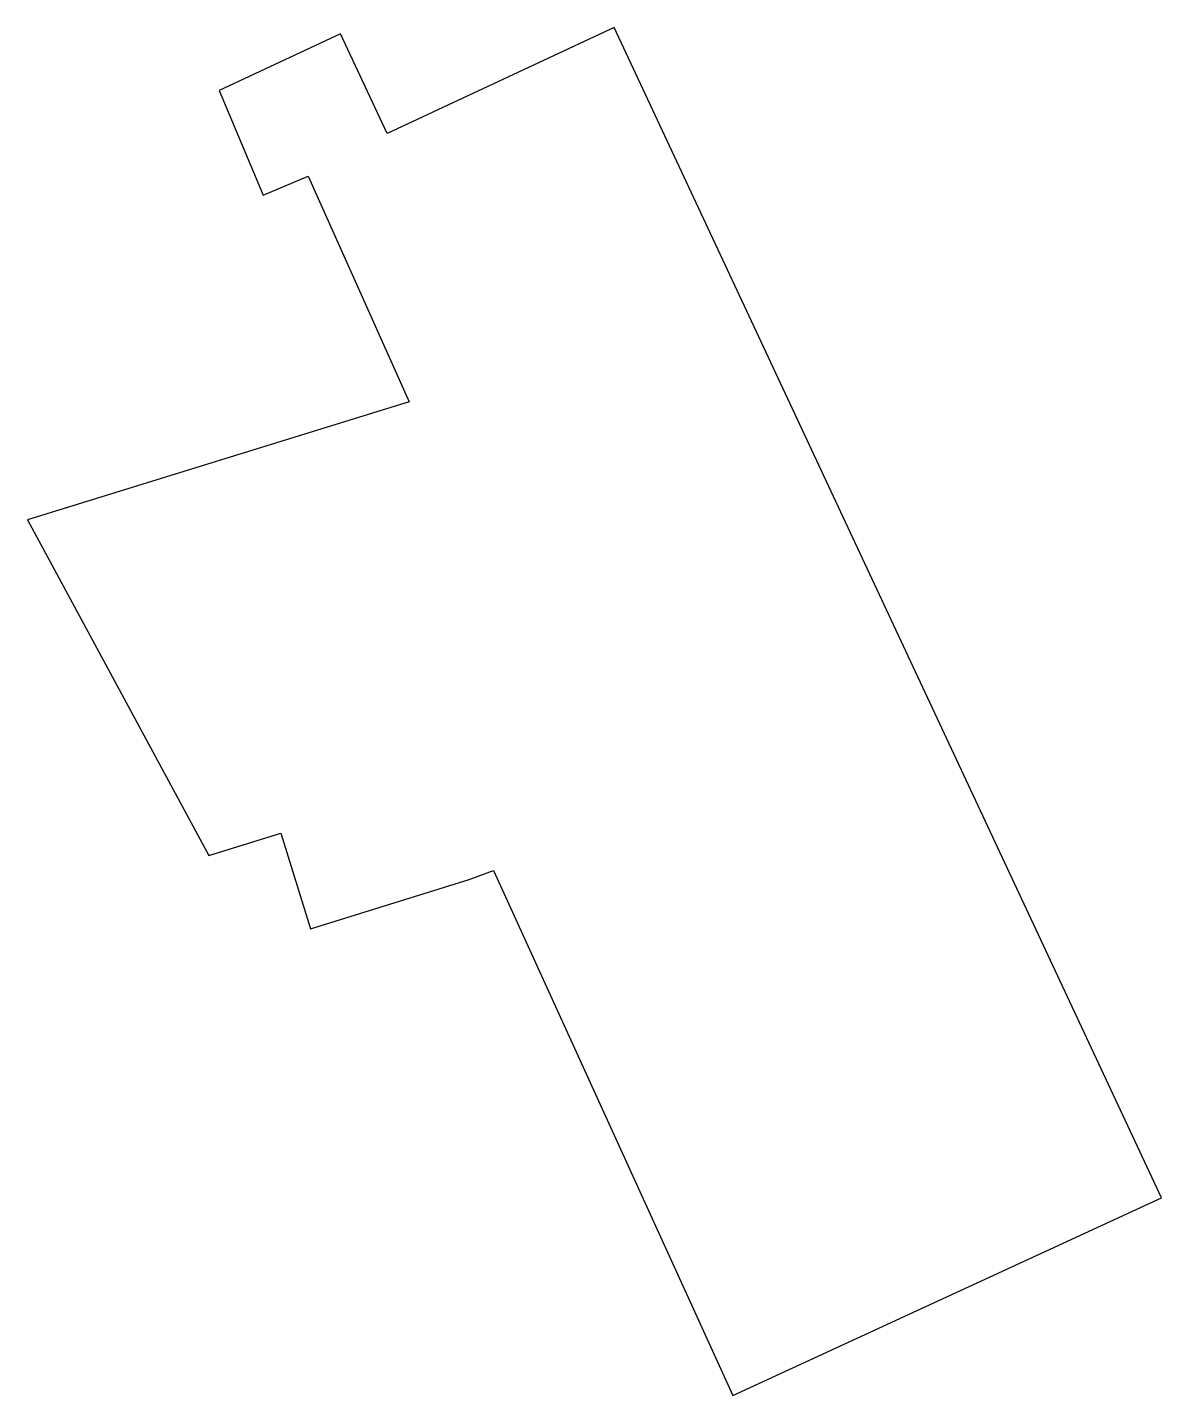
# Model space of a CAD drawing. Header units: inches. Extents: x 17689 to 26949, y 4967 to 16140.
import ezdxf

# ---------------------------------------------------------------- set-up
doc = ezdxf.new("R2010")
doc.units = ezdxf.units.IN
doc.header["$MEASUREMENT"] = 0

msp = doc.modelspace()

# ---------------------------------------------------------------- linework, layer by layer
msp.add_lwpolyline([(23448, 4967), (26949, 6582), (22479, 16140), (20626, 15273), (20245, 16088), (19254, 15625), (19615, 14771), (19981, 14926), (20807, 13082), (17689, 12120), (19171, 9378), (19758, 9561), (20001, 8778), (21297, 9182), (21495, 9254), (23448, 4967)])

doc.saveas('drawing.dxf')
